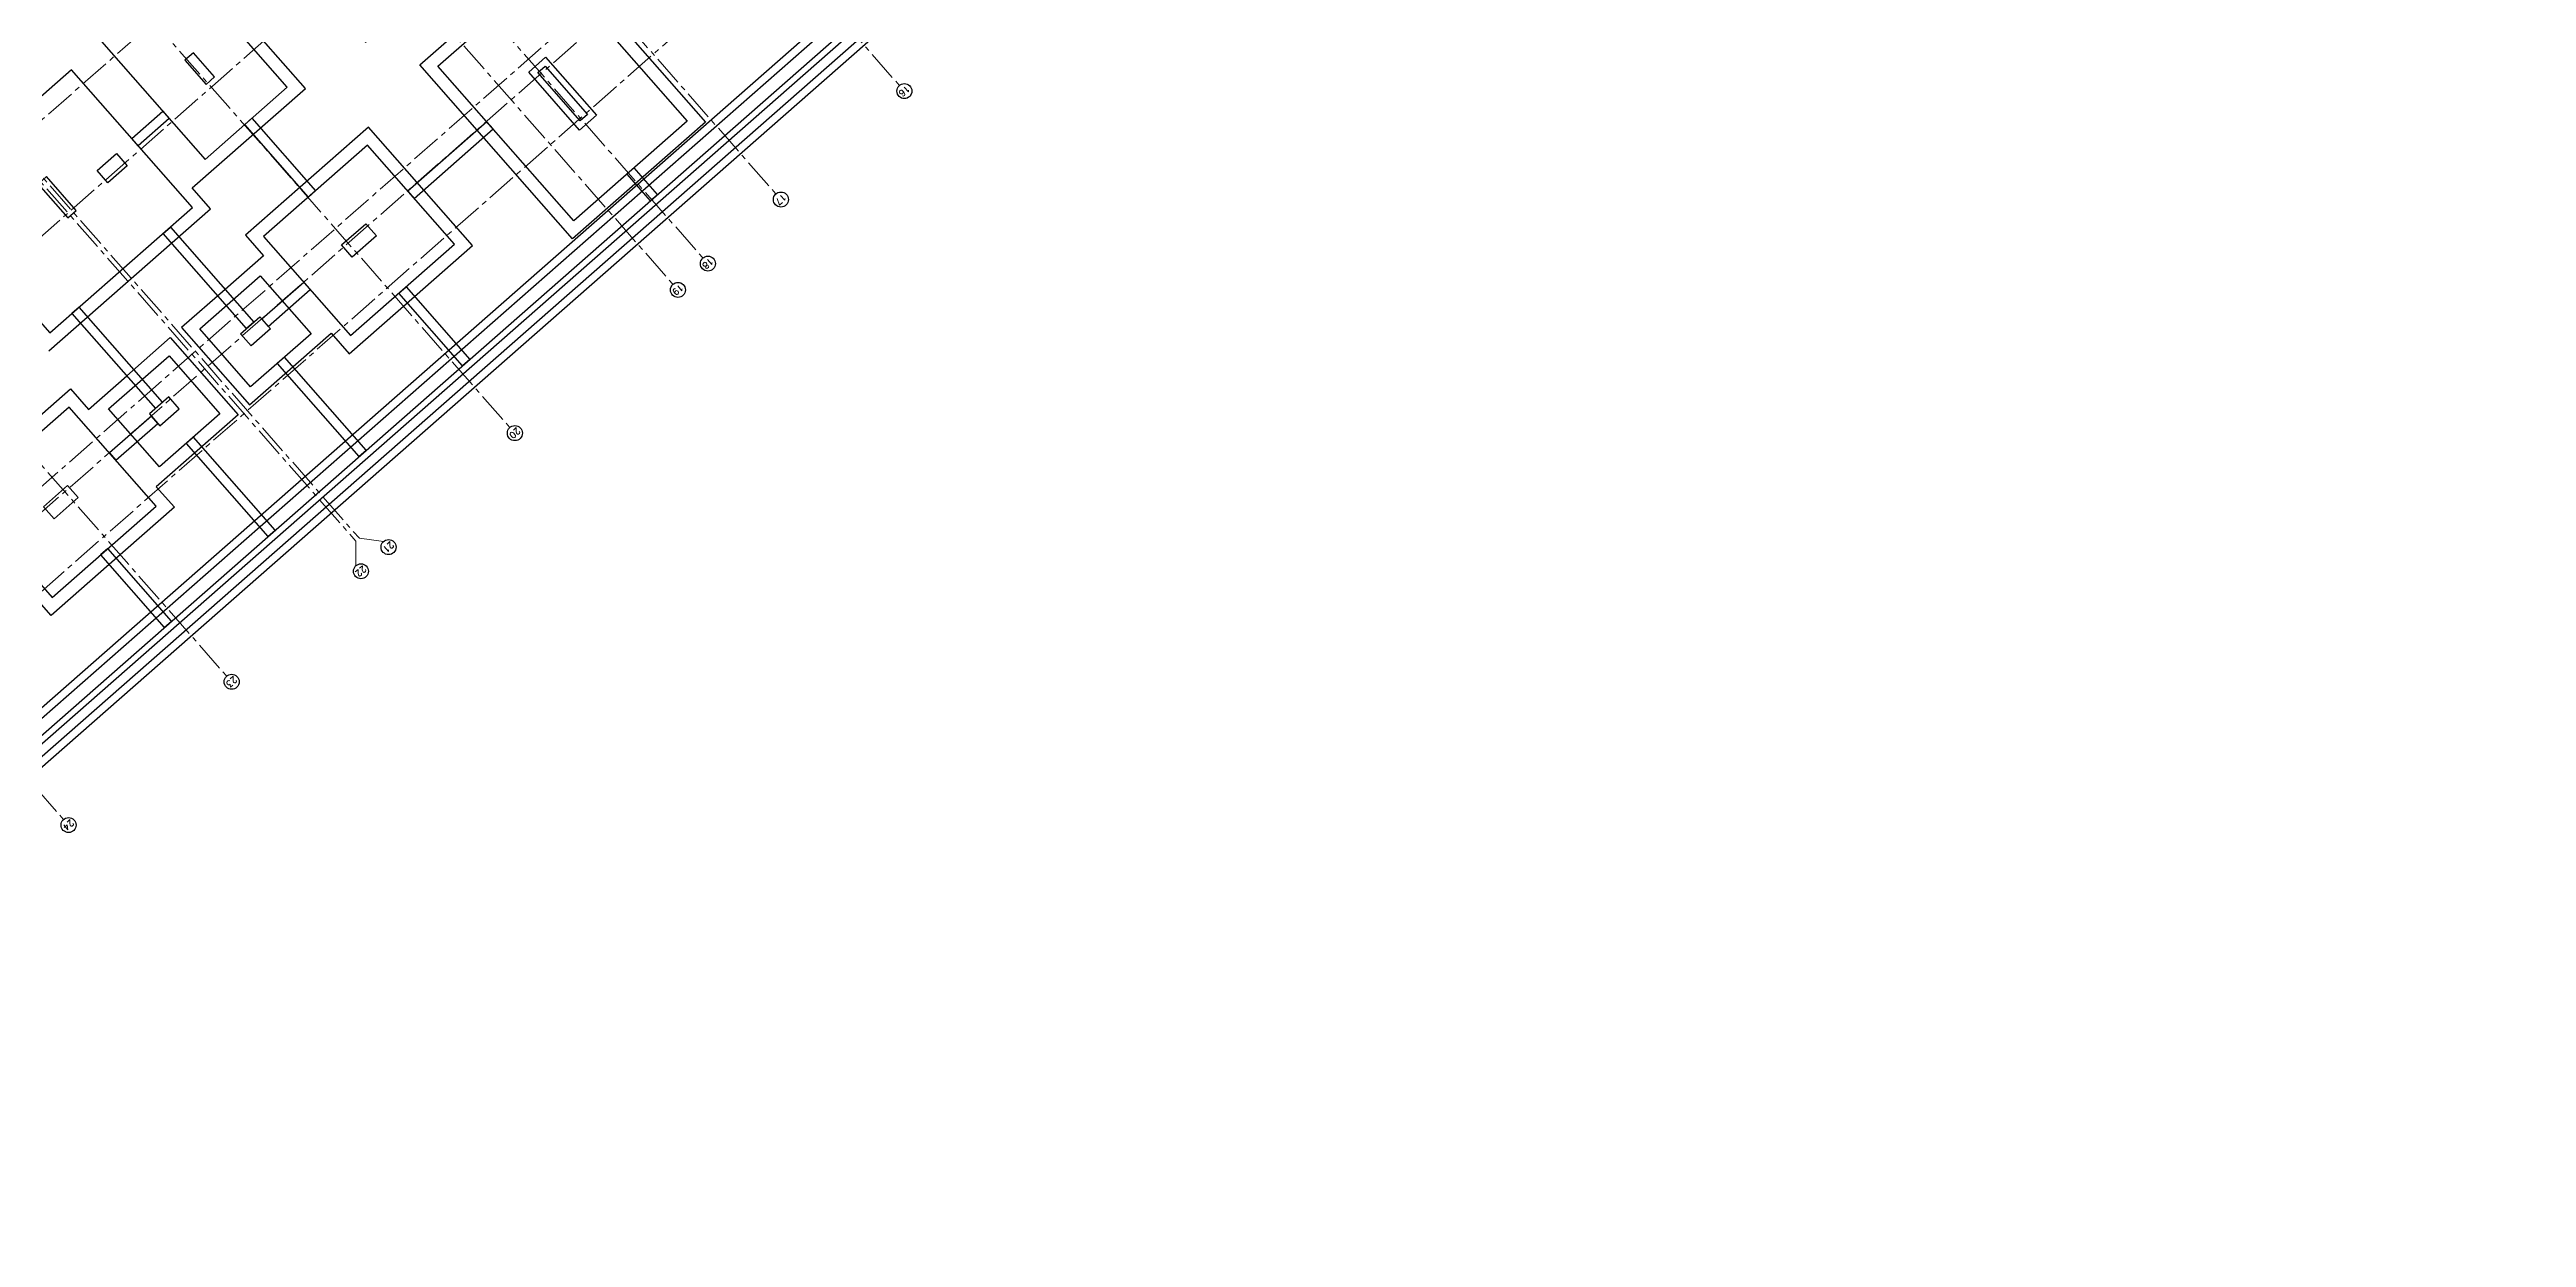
# Model space of a CAD drawing. Header units: metres. Extents: x 375832 to 375947, y 3316002 to 3316108.
# Drawn here: x 375870.2 to 375947.2, y 3316002.2 to 3316039.1 of the extents above; entities that cross this region are included whole.
import ezdxf
from ezdxf.enums import TextEntityAlignment as Align

# ---------------------------------------------------------------- set-up
doc = ezdxf.new("R2010")
doc.units = ezdxf.units.M
doc.linetypes.add('CENTER2', pattern=[28.575, 19.05, -3.175, 3.175, -3.175])
for name, color, linetype in [('Column', 4, 'Continuous'), ('PCFooting', 7, 'Continuous'), ('RCFooting', 5, 'Continuous'), ('S-GRID-CIRC', 3, 'Continuous'), ('S-GRID-CIRC-TEXT', 3, 'Continuous'), ('Semelle', 21, 'Continuous'), ('ShearWall', 15, 'Continuous'), ('Wall', 1, 'Continuous')]:
    doc.layers.add(name, color=color, linetype=linetype)
doc.layers.add('S-COLS-GRID', color=1, linetype='CENTER2', lineweight=0)
doc.styles.add('S-ROMANS', font='romans.shx', dxfattribs={"width": 0.75})

# ---------------------------------------------------------------- blocks, each defined once
blk = doc.blocks.new('S-GRID-CIRC')
at = {"layer": 'S-GRID-CIRC'}
blk.add_circle((0, 0), 0.35, dxfattribs=at)
at = {"layer": 'S-GRID-CIRC-TEXT', "color": 3, "style": 'S-ROMANS', "flags": 8}
blk.add_attdef('GRID-CIRC', text='', height=0.3, dxfattribs=at).set_placement((0, 0), align=Align.MIDDLE)

msp = doc.modelspace()

# ---------------------------------------------------------------- linework, layer by layer
at = {"layer": 'Column', "linetype": 'Continuous'}
for points in [[(375875.06, 3316038.044), (375875.323, 3316038.275), (375874.663, 3316039.027), (375874.4, 3316038.796)], [(375870.094, 3316035.175), (375869.831, 3316034.944), (375870.754, 3316033.892), (375871.017, 3316034.123)]]:
    msp.add_lwpolyline(points, close=True, dxfattribs=at)
at = {"layer": 'Column'}
for points in [[(375871.672, 3316035.363), (375872.273, 3316035.891), (375872.603, 3316035.515), (375872.002, 3316034.987)], [(375880.022, 3316033.71), (375880.352, 3316033.335), (375879.6, 3316032.675), (375879.271, 3316033.051)], [(375876.125, 3316030.29), (375876.726, 3316030.818), (375877.056, 3316030.442), (375876.455, 3316029.914)], [(375873.893, 3316028.331), (375873.292, 3316027.803), (375873.622, 3316027.427), (375874.223, 3316027.955)], [(375869.997, 3316024.91), (375870.327, 3316024.534), (375871.078, 3316025.194), (375870.748, 3316025.57)]]:
    msp.add_lwpolyline(points, close=True, dxfattribs=at)
at = {"layer": 'PCFooting'}
for points in [[(375859.846, 3316006.415), (375855.036, 3316002.193), (375853.486, 3316003.959), (375856.529, 3316006.631), (375856.397, 3316006.781), (375945.248, 3316084.775), (375942.18, 3316088.27), (375943.232, 3316089.194), (375947.223, 3316084.647), (375859.087, 3316007.279), (375859.846, 3316006.415)], [(375870.161, 3316029.755), (375875.197, 3316034.175), (375874.624, 3316034.827), (375878.144, 3316037.917), (375876.764, 3316039.489), (375878.535, 3316041.043), (375880.014, 3316039.359), (375886.477, 3316045.032), (375883.485, 3316048.797), (375877.575, 3316055.551), (375870.962, 3316049.745), (375872.807, 3316047.643), (375871.186, 3316046.22), (375869.359, 3316048.302)]]:
    msp.add_lwpolyline(points, dxfattribs=at)
for points in [[(375890.587, 3316036.864), (375886.453, 3316033.236), (375881.703, 3316038.647), (375885.837, 3316042.275)], [(375881.54, 3316031.45), (375883.344, 3316033.034), (375880.111, 3316036.716), (375876.279, 3316033.352), (375876.839, 3316032.713), (375875.648, 3316031.668), (375874.295, 3316030.48), (375876.406, 3316028.075), (375878.95, 3316030.308), (375879.511, 3316029.669)], [(375872.041, 3316023.112), (375870.237, 3316021.528), (375867.005, 3316025.211), (375870.838, 3316028.575), (375871.398, 3316027.937), (375872.589, 3316028.983), (375873.942, 3316030.17), (375876.053, 3316027.765), (375873.509, 3316025.532), (375874.07, 3316024.893)]]:
    msp.add_lwpolyline(points, close=True, dxfattribs=at)
at = {"layer": 'RCFooting', "ltscale": 20}
msp.add_lwpolyline([(375853.65, 3316003.771), (375856.882, 3316006.608), (375856.75, 3316006.758), (375945.6, 3316084.752), (375942.368, 3316088.435), (375943.044, 3316089.029), (375946.87, 3316084.67), (375858.734, 3316007.302), (375859.493, 3316006.438), (375854.871, 3316002.381), (375853.65, 3316003.771)], dxfattribs=at)
for points in [[(375873.687, 3316042.388), (375871.132, 3316040.145), (375875.024, 3316035.711), (375877.579, 3316037.954)], [(375890.022, 3316036.901), (375886.49, 3316033.8), (375882.268, 3316038.61), (375885.8, 3316041.71)], [(375880.075, 3316036.152), (375876.843, 3316033.315), (375879.548, 3316030.234), (375882.779, 3316033.07)], [(375870.801, 3316028.011), (375867.569, 3316025.174), (375870.274, 3316022.093), (375873.506, 3316024.93)]]:
    msp.add_lwpolyline(points, close=True, dxfattribs=at)
at = {"layer": 'RCFooting'}
for points in [[(375870.872, 3316038.495), (375866.438, 3316034.603), (375870.198, 3316030.319), (375874.632, 3316034.212)], [(375878.322, 3316030.289), (375876.443, 3316028.64), (375874.86, 3316030.443), (375876.738, 3316032.093)], [(375875.488, 3316027.802), (375873.61, 3316026.153), (375872.026, 3316027.956), (375873.905, 3316029.606)]]:
    msp.add_lwpolyline(points, close=True, dxfattribs=at)
at = {"layer": 'S-COLS-GRID', "lineweight": 0, "ltscale": 0.05}
for p, q in [((375843.307, 3316013.551), (375938.537, 3316097.146)), ((375845.095, 3316011.514), (375940.325, 3316095.109)), ((375849.33, 3316007.447), (375943.809, 3316090.383)), ((375849.35, 3316006.667), (375944.58, 3316090.262)), ((375945.801, 3316088.872), (375850.57, 3316005.276)), ((375871.265, 3316066.894), (375896.62, 3316038.009)), ((375867.425, 3316063.522), (375892.78, 3316034.638)), ((375865.155, 3316061.53), (375890.51, 3316032.646)), ((375864.223, 3316060.712), (375889.578, 3316031.828)), ((375859.151, 3316056.259), (375884.506, 3316027.375)), ((375855.024, 3316051.971), (375879.719, 3316023.839)), ((375855.129, 3316052.064), (375879.824, 3316023.931)), ((375850.343, 3316048.527), (375875.698, 3316019.643)), ((375845.27, 3316044.074), (375870.625, 3316015.19)), ((375879.719, 3316023.839), (375879.719, 3316023.08)), ((375879.824, 3316023.931), (375880.577, 3316023.832))]:
    msp.add_line(p, q, dxfattribs=at)
at = {"layer": 'Semelle'}
for points in [[(375873.908, 3316036.982), (375872.944, 3316036.135), (375872.746, 3316036.36), (375873.711, 3316037.207)], [(375878.463, 3316034.737), (375878.238, 3316034.539), (375876.258, 3316036.794), (375876.484, 3316036.992)], [(375881.526, 3316034.499), (375883.983, 3316036.656), (375883.785, 3316036.881), (375881.328, 3316034.724)], [(375888.369, 3316035.449), (375888.143, 3316035.251), (375888.871, 3316034.422), (375889.097, 3316034.62)], [(375876.538, 3316030.653), (375876.313, 3316030.455), (375873.719, 3316033.41), (375873.945, 3316033.608)], [(375876.99, 3316030.517), (375878.294, 3316031.662), (375878.096, 3316031.887), (375876.792, 3316030.743)], [(375873.48, 3316027.968), (375873.705, 3316028.166), (375871.111, 3316031.121), (375870.886, 3316030.923)], [(375883.257, 3316029.494), (375883.032, 3316029.296), (375881.051, 3316031.553), (375881.276, 3316031.751)], [(375879.812, 3316026.47), (375880.037, 3316026.667), (375877.495, 3316029.563), (375877.27, 3316029.365)], [(375872.252, 3316026.358), (375873.556, 3316027.502), (375873.358, 3316027.728), (375872.054, 3316026.583)], [(375876.978, 3316023.982), (375877.204, 3316024.18), (375874.662, 3316027.076), (375874.436, 3316026.878)], [(375873.758, 3316021.156), (375873.983, 3316021.354), (375872.003, 3316023.61), (375871.777, 3316023.412)]]:
    msp.add_lwpolyline(points, close=True, dxfattribs=at)
at = {"layer": 'ShearWall'}
for points in [[(375885.09, 3316038.426), (375885.616, 3316038.888), (375887.2, 3316037.084), (375886.674, 3316036.623)], [(375885.373, 3316038.408), (375885.598, 3316038.606), (375886.917, 3316037.103), (375886.692, 3316036.905)]]:
    msp.add_lwpolyline(points, close=True, dxfattribs=at)
at = {"layer": 'Wall'}
msp.add_lwpolyline([(375946.447, 3316084.697), (375857.785, 3316006.868), (375857.653, 3316007.018), (375946.315, 3316084.848)], close=True, dxfattribs=at)

# ---------------------------------------------------------------- block references
at = {"layer": 'S-GRID-CIRC', "ltscale": 20}
ref = msp.add_blockref('S-GRID-CIRC', (375896.774, 3316037.834), dxfattribs=dict(at, xscale=0.667, yscale=0.667, zscale=0.667, rotation=221.2773399798499))
ref.add_attrib('GRID-CIRC', '16', dxfattribs={"layer": 'S-GRID-CIRC-TEXT', "color": 3, "height": 0.2001, "rotation": 221.27734, "style": 'S-ROMANS'}).set_placement((375896.774, 3316037.834), align=Align.MIDDLE)
ref = msp.add_blockref('S-GRID-CIRC', (375892.934, 3316034.463), dxfattribs=dict(at, xscale=0.667, yscale=0.667, zscale=0.667, rotation=221.2773399798499))
ref.add_attrib('GRID-CIRC', '17', dxfattribs={"layer": 'S-GRID-CIRC-TEXT', "color": 3, "height": 0.2001, "rotation": 221.27734, "style": 'S-ROMANS'}).set_placement((375892.934, 3316034.463), align=Align.MIDDLE)
ref = msp.add_blockref('S-GRID-CIRC', (375890.664, 3316032.471), dxfattribs=dict(at, xscale=0.667, yscale=0.667, zscale=0.667, rotation=221.2773399798499))
ref.add_attrib('GRID-CIRC', '18', dxfattribs={"layer": 'S-GRID-CIRC-TEXT', "color": 3, "height": 0.2001, "rotation": 221.27734, "style": 'S-ROMANS'}).set_placement((375890.664, 3316032.471), align=Align.MIDDLE)
ref = msp.add_blockref('S-GRID-CIRC', (375889.732, 3316031.653), dxfattribs=dict(at, xscale=0.667, yscale=0.667, zscale=0.667, rotation=221.2773399798499))
ref.add_attrib('GRID-CIRC', '19', dxfattribs={"layer": 'S-GRID-CIRC-TEXT', "color": 3, "height": 0.2001, "rotation": 221.27734, "style": 'S-ROMANS'}).set_placement((375889.732, 3316031.653), align=Align.MIDDLE)
ref = msp.add_blockref('S-GRID-CIRC', (375884.66, 3316027.2), dxfattribs=dict(at, xscale=0.667, yscale=0.667, zscale=0.667, rotation=221.2773399798499))
ref.add_attrib('GRID-CIRC', '20', dxfattribs={"layer": 'S-GRID-CIRC-TEXT', "color": 3, "height": 0.2001, "rotation": 221.27734, "style": 'S-ROMANS'}).set_placement((375884.66, 3316027.2), align=Align.MIDDLE)
ref = msp.add_blockref('S-GRID-CIRC', (375880.731, 3316023.657), dxfattribs=dict(at, xscale=0.667, yscale=0.667, zscale=0.667, rotation=221.2773399798499))
ref.add_attrib('GRID-CIRC', '21', dxfattribs={"layer": 'S-GRID-CIRC-TEXT', "color": 3, "height": 0.2001, "rotation": 221.27734, "style": 'S-ROMANS'}).set_placement((375880.731, 3316023.657), align=Align.MIDDLE)
ref = msp.add_blockref('S-GRID-CIRC', (375879.873, 3316022.905), dxfattribs=dict(at, xscale=0.667, yscale=0.667, zscale=0.667, rotation=221.2773399798499))
ref.add_attrib('GRID-CIRC', '22', dxfattribs={"layer": 'S-GRID-CIRC-TEXT', "color": 3, "height": 0.2001, "rotation": 221.27734, "style": 'S-ROMANS'}).set_placement((375879.873, 3316022.905), align=Align.MIDDLE)
ref = msp.add_blockref('S-GRID-CIRC', (375875.852, 3316019.468), dxfattribs=dict(at, xscale=0.667, yscale=0.667, zscale=0.667, rotation=221.2773399798499))
ref.add_attrib('GRID-CIRC', '23', dxfattribs={"layer": 'S-GRID-CIRC-TEXT', "color": 3, "height": 0.2001, "rotation": 221.27734, "style": 'S-ROMANS'}).set_placement((375875.852, 3316019.468), align=Align.MIDDLE)
ref = msp.add_blockref('S-GRID-CIRC', (375870.779, 3316015.015), dxfattribs=dict(at, xscale=0.667, yscale=0.667, zscale=0.667, rotation=221.2773399798499))
ref.add_attrib('GRID-CIRC', '24', dxfattribs={"layer": 'S-GRID-CIRC-TEXT', "color": 3, "height": 0.2001, "rotation": 221.27734, "style": 'S-ROMANS'}).set_placement((375870.779, 3316015.015), align=Align.MIDDLE)

doc.saveas('drawing.dxf')
